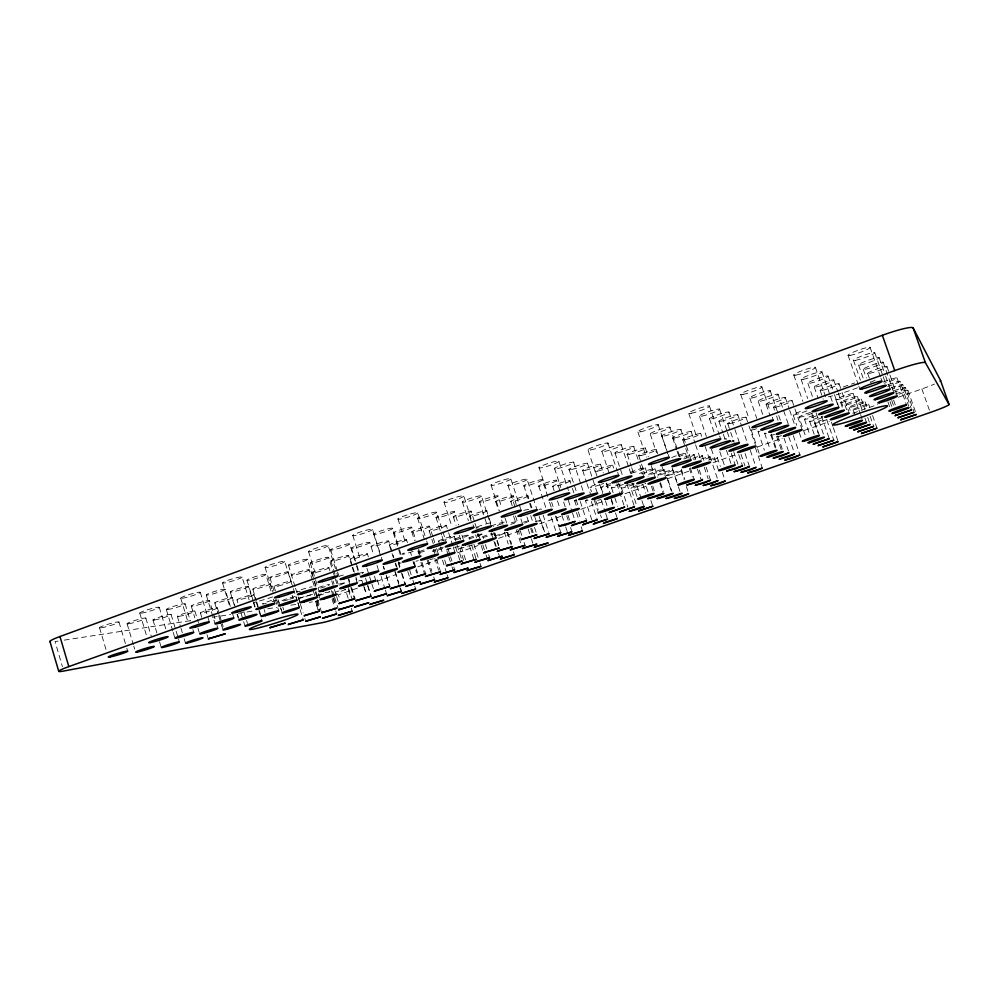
<?xml version="1.0" encoding="UTF-8"?>
<svg xmlns="http://www.w3.org/2000/svg" width="999" height="999" viewBox="0 0 999 999"><rect width="100%" height="100%" fill="white"/><g stroke="black" fill="none" stroke-linecap="round" stroke-linejoin="round"><path stroke-width="0.75" stroke-dasharray="5 3.75" d="M348.151 598.201L345.442 589.547L338.049 592.395M363.249 584.877L361.85 580.419L357.804 582.192M448.351 555.432L446.528 549.725L450.012 548.176M463.673 560.302L459.865 548.426L463.299 546.903M511.201 544.954L507.117 532.38L498.876 535.539M544.53 531.705L540.859 520.454L537.137 522.077M316.621 595.516L326.548 592.245M459.403 546.116L446.528 549.725M494.655 535.876L507.117 532.38M472.377 544.905L459.865 548.426M357.48 588.124L338.374 594.867L340.135 600.499M376.586 581.381L395.691 574.637M417.744 566.858L438.324 559.59M457.43 552.847L478.009 545.591M498.576 538.324L520.629 530.544M539.735 523.801L563.249 515.509M580.894 509.278L604.407 500.986M624.987 493.718L647.04 485.939M667.607 478.683L691.133 470.379M713.174 462.599L736.7 454.295M757.267 447.04L782.254 438.224M804.307 430.444L829.295 421.628M852.809 413.324L877.796 404.508M898.376 397.24L921.89 388.948A20.829 1.673 -19.3 0 0 934.49 384.066M339.523 585.139L346.091 582.504L339.223 583.965M335.377 592.132L338.936 590.958M318.768 595.691L329.77 591.783L329.021 591.708M429.832 559.715L433.191 558.766M415.921 561.263L418.219 560.614M535.277 521.503L540.859 520.454M358.766 580.831L361.85 580.419M58.104 641.083L55.032 641.558L62.4 666.608M64.273 640.134L192.17 620.416M212.213 617.332L230.694 614.472M238.399 613.286L255.357 610.676M267.682 608.778L276.923 607.355M290.796 605.207L298.501 604.02M309.29 602.36L312.375 601.885M344.742 589.472L345.442 589.547M921.89 388.948L930.194 412.487M907.916 390.334L915.896 413.037M893.968 390.809A8.604 0.724 -19.3 0 1 905.394 387.475L913.598 410.789M890.996 387.887A8.841 0.762 -19.4 0 1 902.746 384.465L911.2 408.504M887.849 384.79A9.091 0.812 -19.4 0 1 899.974 381.356L908.64 406.006M897.002 377.922L906.455 404.857M886.962 366.508L889.422 373.539M889.922 374.95L897.327 396.041M883.166 362.2L893.868 392.707M879.12 357.592L885.151 374.8M885.651 376.236L890.184 389.148M893.606 400.162L895.591 405.819M891.745 400.487L893.78 406.293M874.774 352.647L882.741 375.387M883.241 376.798L886.225 385.327M890.059 401.66L892.032 407.305M870.104 347.34L880.431 376.81M880.943 378.284L881.98 381.218M887.924 401.873L889.959 407.679M867.694 373.439L870.791 382.267M863.286 369.38L866.32 378.059M858.566 365.035L863.548 379.32M853.508 360.377L860.426 380.194M868.631 404.22L869.605 407.043M872.564 415.497L876.985 428.171M865.084 401.773L867.607 409.003M870.129 416.233L873.663 426.361M848.076 355.382L858.316 384.727M858.828 386.188L859.852 389.123M861.35 399.175L864.772 409.003M867.706 417.42L870.154 424.438M857.404 396.441L861.925 409.428M864.947 418.082L866.445 422.415M853.221 393.544L860.077 413.236M860.576 414.647L862.037 418.868M853.084 409.727L854.545 413.936M849.138 407.417L850.137 410.302M839.085 383.741L841.62 391.059M842.132 392.52L848.75 411.551M844.979 404.995L846.915 410.589M833.74 380.032L837.749 391.558M838.248 392.994L844.255 410.277M840.571 402.422L842.569 408.179M828.046 376.086L833.965 393.144M834.452 394.555L838.898 407.355M835.926 399.712L837.874 405.319M821.94 371.853L833.166 404.22M815.384 367.307L827.01 400.861M831.393 422.102L832.854 426.298M833.341 427.697L838.186 441.683M820.179 390.534L823.213 399.288M826.897 420.142L833.853 440.247M814.247 387.075L818.218 398.551M821.578 416.433L829.282 438.723M807.904 383.379L812.799 397.54M816.046 412.774L824.462 437.125M801.111 379.42L807.691 398.476M811.725 413.311L819.355 435.414M814.635 423.314L818.006 433.079M793.83 375.162L802.859 401.323M809.702 421.391L814.148 434.278M804.495 419.368L810.077 435.552M810.476 412.412A8.829 0.787 -19.1 0 0 799 417.22L805.893 437.225M792.095 400.636L802.097 429.67M793.194 414.96L796.727 425.249M799.262 432.592L801.785 439.935M785.276 397.527L789.21 408.953M789.697 410.377L795.591 427.51M793.281 435.539L799.974 454.995M777.996 394.205L788.648 425.199M788.785 436.8L794.667 453.921M770.204 390.646L780.706 421.266M773.551 407.305L774.55 410.202M776.535 415.996L778.021 420.329M784.04 438.136L789.073 452.784M761.85 386.838L770.266 411.401M772.252 417.182L773.238 420.067M777.796 435.939L783.166 451.573M766.158 404.433L770.054 415.809M776.785 436.7L781.318 449.95M771.403 434.215L776.41 448.851M770.891 435.152L775.261 447.952M758.253 401.348L763.286 416.059M764.672 433.504L770.167 449.575M749.812 398.064L756.755 418.394M758.116 431.78L764.41 450.212M740.746 394.53L749.1 419.006M751.186 429.945L757.155 447.44M757.654 448.901L759.14 453.284M745.991 417.22L748.451 424.425M748.938 425.861L755.331 444.58M755.344 447.564L762.337 468.094M750.299 450.374L756.093 467.37M737.749 414.685L741.595 426.011M742.082 427.422L747.876 444.405M745.042 453.521L749.5 466.608M728.945 411.963L734.415 428.059M734.914 429.52L739.397 442.682M740.983 454.27L744.967 465.971M738.711 454.508L742.544 465.796M727.784 423.776L730.232 430.956M730.719 432.38L734.128 442.432M719.53 409.066L726.885 430.731M727.384 432.18L730.319 440.846M733.628 451.511L737.949 464.223M731.243 453.334L735.189 464.947M718.98 421.453L722.814 432.742M723.288 434.153L725.212 439.785M726.46 450.324L730.893 463.374M709.44 405.956L719.143 434.577M719.63 436.001L720.604 438.873M709.59 418.968L714.535 433.554M719.804 451.723L724.575 465.796M708.591 460.114A7.867 0.649 -18.7 0 1 717.382 457.704L720.341 466.446M722.314 472.265L725.274 481.006M711.35 449.026L718.693 470.729M699.55 416.321L706.368 436.476M700.961 459.178A8.067 0.687 -18.7 0 1 710.014 456.718L712.399 463.748M712.874 465.147L718.106 480.619M700.736 433.504L701.698 436.363M705.082 446.366L709.902 460.639M688.786 413.486L696.977 437.724M702.26 455.669L704.22 461.451M706.168 467.22L710.551 480.219M704.233 467.232L708.154 478.858M691.108 431.506L695.092 443.306M695.591 444.78L701.061 460.989M694.08 454.57L695.966 460.177M699.275 469.98L702.11 478.396M697.402 469.031L700.711 478.858M680.843 429.383L691.108 459.827M682.866 439.935L685.264 447.053M685.739 448.476L689.098 458.441M685.439 453.409L686.887 457.729M690.284 467.819L694.168 479.345M689.335 468.319L692.245 476.96M669.879 427.11L677.584 450.012M678.071 451.436L680.469 458.591M672.702 438.149L676.66 449.9M677.147 451.373L679.12 457.242M681.318 469.055L684.79 479.408M680.981 470.579L683.903 479.258M686.338 486.488L688.761 493.718M658.141 424.662L667.657 453.022M668.131 454.433L669.08 457.267M661.875 436.251L667.694 453.583M672.165 467.794L677.946 485.027M672.739 469.93L677.896 485.289M678.358 486.688L680.706 493.668M668.031 479.995L671.89 491.545M664.048 469.243L672.215 493.618M656.306 449.488L657.729 453.746M662 466.483L665.796 477.822M650.312 434.215L656.518 452.759M660.464 482.554L663.436 491.433M654.894 468.519L657.854 477.36M659.827 483.241L663.274 493.556M645.354 448.027L648.289 456.793M651.223 465.559L655.132 477.247M637.924 432.043L646.303 457.142M652.759 486.051L654.67 491.77M645.229 467.757L648.089 476.336M651.435 486.351L653.821 493.494M638.761 455.806L644.879 474.163M633.691 446.453L638.011 459.39M639.922 465.134L643.768 476.635M648.001 491.883L645.117 483.254A7.717 0.637 -18.4 0 1 645.054 483.616M650.873 500.499L652.797 506.256M642.832 484.315L645.766 493.131M627.297 454.545L631.181 466.196M631.668 467.644L634.09 474.925M637 485.876L641.42 499.15M641.907 500.624L643.868 506.518M621.241 444.78L628.796 467.482M629.27 468.893L631.63 475.986M632.654 483.404L637.874 499.088M636.201 485.714A7.717 0.637 -18.4 0 0 630.918 488.274L636.176 504.045M626.91 484.016L634.49 506.805M615.084 453.196L622.702 476.111M607.904 442.994L617.17 470.891M617.657 472.352L618.631 475.287M621.49 488.086L627.834 507.192M612.674 465.184L613.661 468.144M618.568 482.929L622.002 493.281M616.82 483.703L624.587 507.105M602.047 451.748L609.902 475.449M611.55 487.887L614.373 496.403M614.847 497.827L617.669 506.343M600.461 464.223L603.334 472.927M606.693 483.066L610.052 493.206M606.143 483.291L608.503 490.384M611.313 498.901L614.135 507.417M611.201 500.037L613.099 505.744M615.459 512.887L617.357 518.593M601.086 487.674L603.021 493.506M605.431 500.799L607.355 506.63M595.441 471.391L596.903 475.811M599.837 484.652L602.759 493.494M588.099 450.212L596.328 475.087M601.311 500.137L605.182 511.85M605.656 513.324L607.592 519.18M587.449 463.199L597.34 493.119M595.791 500.699L598.613 509.24M600.499 514.935L601.435 517.782M595.604 484.602A8.566 0.787 -18.3 0 0 590.022 487.45L591.445 491.695M594.243 500.187L598.451 512.924M582.729 470.629L586.538 482.18M587.025 483.628L590.359 493.731M591.271 501.398L597.327 519.78M573.563 462.112L580.844 484.203M581.331 485.676L583.753 493.031M591.795 519.805L585.539 500.824A7.842 0.662 -18.3 0 0 589.697 499.9M580.307 501.56L586.613 520.716M569.018 469.28L577.147 493.956M569.992 481.056A9.328 0.937 -18.2 0 1 555.307 486.326A9.328 0.937 -18.2 0 1 558.753 483.553A9.328 0.937 -18.2 0 1 569.992 481.056L571.915 486.913M572.402 488.374L573.838 492.757M576.248 500.062L578.658 507.38M574.625 500.611L577.872 510.514M578.346 511.925L580.669 518.993M576.485 512.599L579.27 521.091M581.131 526.748L582.067 529.582M558.941 461.526A10.727 1.236 -18.2 0 1 542.107 467.657A10.727 1.236 -18.2 0 1 545.916 464.235A10.727 1.236 -18.2 0 1 558.941 461.526L568.468 490.521M568.319 500.324L572.015 511.563M572.477 512.974L575.237 521.403M554.52 468.394L560.801 487.537M556.605 480.606A9.615 0.987 -18.1 0 1 541.508 486.038A9.615 0.987 -18.1 0 1 544.905 483.179A9.615 0.987 -18.1 0 1 556.605 480.606L559.89 490.621M563.648 502.085L566.008 509.24M567.981 515.272L569.892 521.078M566.758 515.921L568.194 520.279M570.566 527.534L571.99 531.88M552.684 486.263L554.12 490.659M557.492 500.924L559.902 508.266M561.95 515.484L565.209 525.424M565.671 526.835L567.994 533.928M551.648 502.297L553.034 506.518M556.256 516.383L559.49 526.248M555.419 516.008L559.09 527.21M559.54 528.608L560.914 532.817M539.01 467.445L547.102 492.17M542.357 480.119A9.928 1.061 -18.1 0 1 526.81 485.726A9.928 1.061 -18.1 0 1 530.157 482.767A9.928 1.061 -18.1 0 1 542.357 480.119L549.125 500.811M549.612 502.285L552.035 509.677M551.361 517.445L555.644 530.531M538.711 485.964L546.228 508.953M543.144 515.109L548.788 532.355M527.16 479.595A10.265 1.124 -18 0 1 511.151 485.402A10.265 1.124 -18 0 1 514.435 482.33A10.265 1.124 -18 0 1 527.16 479.595L537.125 510.139M539.198 516.333L544.23 531.78M528.046 496.141A9.253 0.912 -18 0 1 513.611 501.323A9.253 0.912 -18 0 1 516.583 498.738A9.253 0.912 -18 0 1 528.046 496.141L529.932 501.948M530.407 503.396L531.83 507.754M534.665 516.458L537.037 523.701M523.838 485.651L529.158 501.96M529.645 503.446L531.093 507.892M530.694 515.634L532.617 521.54M534.54 527.447L536.95 534.827M531.73 528.284L533.129 532.604M526.935 516.883L528.808 522.652M530.694 528.409L532.105 532.742M528.184 528.983L530.944 537.437M531.406 538.848L532.779 543.069M510.914 479.045A10.614 1.211 -18 0 1 494.418 485.039A10.614 1.211 -18 0 1 497.614 481.868A10.614 1.211 -18 0 1 510.914 479.045L521.203 510.639M513.486 496.153A9.528 0.974 -18 0 1 498.651 501.498A9.528 0.974 -18 0 1 501.56 498.826A9.528 0.974 -18 0 1 513.486 496.153L516.258 504.682M520.879 518.881L522.727 524.562M507.979 485.314L515.097 507.205M510.764 501.348L512.187 505.706M515.496 515.896L517.857 523.176M520.192 530.594L522.115 536.5M524.038 542.407L524.999 545.367M513.523 515.971L515.934 523.376M517.857 529.308L521.228 539.672M516.358 529.807L520.579 542.807M497.989 496.166A9.84 1.036 -17.9 0 1 482.742 501.685A9.84 1.036 -17.9 0 1 485.564 498.926A9.84 1.036 -17.9 0 1 497.989 496.166L501.798 507.892M505.119 518.156L507.504 525.486M507.842 532.392L511.55 543.818M513.461 551.935L514.36 554.732M491.033 484.952L499.438 510.901M495.629 501.51L498.401 510.064M501.635 520.042L503.009 524.325M504.408 532.167L508.241 544.018M494.892 533.291L496.74 539.023M497.202 540.447L499.05 546.178M494.53 533.391L496.428 539.248M496.903 540.721L499.275 548.051M486.825 510.964A9.178 0.899 -17.9 0 1 472.652 516.058A9.178 0.899 -17.9 0 1 475.162 513.648A9.178 0.899 -17.9 0 1 486.825 510.964L488.686 516.72M489.16 518.169L491.021 523.926M493.806 532.554L494.742 535.439M481.493 496.178A10.165 1.099 -17.8 0 1 465.796 501.873A10.165 1.099 -17.8 0 1 468.519 499.025A10.165 1.099 -17.8 0 1 481.493 496.178L491.283 526.461M494.905 542.27L496.266 546.478M498.526 553.471L499.887 557.679M491.208 532.767L493.518 539.922M493.981 541.358L495.841 547.077M479.52 501.698L486.65 523.763M482.03 534.24A7.867 0.662 -17.9 0 1 469.892 538.548A7.867 0.662 -17.9 0 1 472.003 536.688A7.867 0.662 -17.9 0 1 482.03 534.24L483.454 538.648M485.352 544.517L486.763 548.926M488.661 554.795L489.61 557.729M482.804 544.867L485.576 553.471M486.038 554.907L487.425 559.215M471.141 511.438A9.453 0.949 -17.8 0 1 456.58 516.683A9.453 0.949 -17.8 0 1 459.003 514.198A9.453 0.949 -17.8 0 1 471.141 511.438L474.488 521.815M474.962 523.301L476.398 527.747M478.309 533.678L480.219 539.61M477.422 533.766L478.359 536.713M481.206 545.529L483.104 551.411M463.861 496.203A10.514 1.186 -17.7 0 1 447.689 502.085A10.514 1.186 -17.7 0 1 450.299 499.138A10.514 1.186 -17.7 0 1 463.861 496.203L471.203 518.968M473.039 524.662L473.951 527.509M469.58 516.171L471.903 523.389M475.624 534.927L476.56 537.824M462.35 501.898L468.406 520.704M473.863 544.143L478.146 557.467M480.057 563.386L481.006 566.346M468.506 535.252A8.079 0.699 -17.8 0 1 456.081 539.672A8.079 0.699 -17.8 0 1 458.129 537.762A8.079 0.699 -17.8 0 1 468.506 535.252L469.88 539.497M471.703 545.167L476.261 559.353M469.605 546.116L474.338 560.839M454.47 511.925A9.765 1.011 -17.7 0 1 439.498 517.332A9.765 1.011 -17.7 0 1 441.808 514.785A9.765 1.011 -17.7 0 1 454.47 511.925L458.666 525.012M461.938 535.177L463.336 539.547M453.321 516.795L456.043 525.274M459.228 535.164L460.589 539.41M461.363 546.753L466.383 562.4M444.018 502.11L451.81 526.386M454.258 536.313L456.593 543.581M457.067 545.042L462.2 561.051M455.569 546.99L460.576 562.624M446.328 525.536A9.103 0.887 -17.7 0 1 432.392 530.544A9.103 0.887 -17.7 0 1 434.465 528.296A9.103 0.887 -17.7 0 1 446.328 525.536L448.164 531.243M448.626 532.679L452.734 545.529M453.196 546.952L455.032 552.659M436.7 512.45A10.09 1.086 -17.6 0 1 421.303 518.031A10.09 1.086 -17.6 0 1 423.489 515.409A10.09 1.086 -17.6 0 1 436.7 512.45L446.316 542.469M447.752 548.039L450.087 555.332M450.549 556.793L451.96 561.163M453.821 566.995L454.757 569.905M448.801 556.855L451.548 565.409M451.998 566.833L453.371 571.116M436.026 517.457L441.633 534.952M442.095 536.413L443.494 540.784M438.586 541.071L439.997 545.442M440.459 546.903L442.332 552.747M444.667 560.052L446.528 565.884M442.482 560.139L446.715 573.376M447.19 574.85L448.126 577.797M429.558 526.436A9.391 0.937 -17.6 0 1 415.247 531.593A9.391 0.937 -17.6 0 1 417.207 529.283A9.391 0.937 -17.6 0 1 429.558 526.436L432.854 536.738M433.316 538.199L434.727 542.619M436.613 548.501L438.486 554.383M429.12 530.731L431.406 537.887M431.868 539.323L433.241 543.618M435.064 549.35L435.989 552.21M433.416 549.3L434.765 553.533M436.563 559.165L440.609 571.828M434.84 558.404L438.573 570.092M417.744 513.011A10.44 1.149 -17.5 0 1 401.898 518.781A10.44 1.149 -17.5 0 1 403.921 516.071A10.44 1.149 -17.5 0 1 417.744 513.011L426.236 539.61M426.71 541.083L427.647 544.043M417.607 518.156L424.475 539.672M428.309 560.027L431.905 571.328M433.716 576.972L434.615 579.795M427.097 560.014L431.793 574.762M411.738 527.397A9.703 0.999 -17.5 0 1 397.04 532.704A9.703 0.999 -17.5 0 1 398.863 530.344A9.703 0.999 -17.5 0 1 411.738 527.397L415.871 540.359M418.618 549.013L420.916 556.218M418.344 550.724L419.73 555.069M422.028 562.287L425.711 573.851M411.775 531.793L414.597 540.646M417.882 550.973L418.818 553.933M420.916 562.412L424.962 575.112M413.973 561.638L415.821 567.42M416.271 568.868L417.657 573.214M406.531 539.847A9.053 0.862 -17.5 0 1 392.832 544.767A9.053 0.862 -17.5 0 1 394.48 542.694A9.053 0.862 -17.5 0 1 406.531 539.847L407.43 542.682M410.589 552.597L411.488 555.432M413.736 562.512L415.084 566.77M413.049 561.588L413.948 564.423M415.759 570.092L416.658 572.914M397.952 518.918L405.494 542.644M409.677 570.079L412.462 578.846M412.924 580.307L414.31 584.702M414.785 586.163L415.709 589.085M407.767 571.428L410.065 578.683M392.769 528.409A10.027 1.061 -17.4 0 1 377.659 533.891A10.027 1.061 -17.4 0 1 379.32 531.468A10.027 1.061 -17.4 0 1 392.769 528.409L399.063 548.251M399.513 549.662L402.21 558.166M393.344 532.917L400.686 556.056M398.439 561.838L400.312 567.782M402.197 573.726L405.494 584.115M398.301 563.236L399.687 567.594M401.523 573.401L405.207 585.027M388.711 541.171A9.341 0.912 -17.5 0 1 374.662 546.228A9.341 0.912 -17.5 0 1 376.173 544.105A9.341 0.912 -17.5 0 1 388.711 541.171L393.806 557.23M395.654 563.061L397.502 568.893M389.36 545.042L391.608 552.147M392.058 553.558L393.406 557.829M395.204 563.511L396.103 566.358M395.279 571.703L398.838 582.929M400.611 588.536L401.498 591.346M394.792 571.44L399.425 586.088M399.9 587.562L401.286 591.945M372.54 529.495A10.377 1.124 -17.3 0 1 356.993 535.152A10.377 1.124 -17.3 0 1 358.479 532.654A10.377 1.124 -17.3 0 1 372.54 529.495L379.483 551.46M381.331 557.317L382.255 560.252M373.726 534.115L380.457 555.444M383.441 566.358L384.34 569.23M386.163 574.974L389.785 586.45M383.241 566.383L384.128 569.18M386.338 576.198L389.885 587.412M381.143 576.46L384.952 588.761M385.389 590.159L386.725 594.38M369.792 542.569A9.64 0.974 -17.4 0 1 355.369 547.789A9.64 0.974 -17.4 0 1 356.718 545.616A9.64 0.974 -17.4 0 1 369.792 542.569L373.851 555.444M377.01 565.446L379.283 572.877M377.335 579.882L379.62 587.137M367.42 553.921A9.003 0.849 -17.4 0 1 353.946 558.753A9.003 0.849 -17.4 0 1 355.182 556.843A9.003 0.849 -17.4 0 1 367.42 553.921L368.356 556.88M374.425 576.173L375.836 580.631M366.92 568.244L369.193 575.449M369.642 576.885L371.453 582.642M371.903 584.078L374.175 591.271M352.784 535.402L360.189 558.916M365.509 578.096L367.332 583.866M367.782 585.314L371.416 596.853M367.669 585.901L370.916 596.228M364.31 587.075L366.608 594.355M363.723 586.376L366.059 593.806M351.448 548.089L360.015 575.349M349.675 544.068A9.965 1.036 -17.3 0 1 334.84 549.45A9.965 1.036 -17.3 0 1 336.001 547.215A9.965 1.036 -17.3 0 1 349.675 544.068L356.156 564.722M356.631 566.196L358.941 573.576M350.274 559.103L355.419 575.474M355.881 576.96L356.818 579.944M348.589 555.644A9.291 0.899 -17.3 0 1 334.777 560.626A9.291 0.899 -17.3 0 1 335.851 558.666A9.291 0.899 -17.3 0 1 348.589 555.644L351.773 565.784M352.222 567.232L353.596 571.578M355.869 578.808L357.23 583.154M348.813 578.721L349.737 581.68M351.598 587.599L355.307 599.437M348.164 578.908L350.399 586.026M350.849 587.462L354.42 598.863M348.426 587.599L352.372 600.187M348.326 589.66L350.574 596.803M351.311 608.304L352.21 611.188M330.669 549.762L337.15 570.491M337.625 571.977L339.473 577.897M328.221 545.666A10.315 1.099 -17.2 0 1 312.974 551.211A10.315 1.099 -17.2 0 1 313.923 548.926A10.315 1.099 -17.2 0 1 328.221 545.666L336.388 571.79M336.85 573.239L337.762 576.148M330.881 560.988L334.977 574.063M336.788 579.87L338.162 584.228M328.609 557.479A9.59 0.949 -17.2 0 1 314.435 562.599A9.59 0.949 -17.2 0 1 315.334 560.614A9.59 0.949 -17.2 0 1 328.609 557.479L333.054 571.665M333.491 573.076L334.827 577.335M335.264 578.746L337.487 585.839M328.958 567.744A8.966 0.824 -17.3 0 1 315.721 572.502A8.966 0.824 -17.3 0 1 316.558 570.741A8.966 0.824 -17.3 0 1 328.958 567.744L329.882 570.691M333.104 581.006L334.028 583.94M331.693 580.806L333.928 587.949M334.378 589.385L336.163 595.104M336.601 596.528L338.399 602.247M332.742 591.308L334.078 595.604M334.528 597.04L338.112 608.503M331.368 590.571L333.191 596.428M333.654 597.889L335.939 605.219M332.879 598.151L335.14 605.394M332.08 599.175L335.302 609.515M335.764 611.001L336.688 613.948M308.516 551.548L316.233 576.323M310.302 562.999L319.168 591.445M311.863 572.927L315.996 586.226M318.306 593.606L319.68 598.039M307.38 559.428A9.915 1.011 -17.1 0 1 292.819 564.71A9.915 1.011 -17.1 0 1 293.506 562.674A9.915 1.011 -17.1 0 1 307.38 559.428L313.748 579.907M314.21 581.381L316.483 588.686M309.166 569.867A9.241 0.874 -17.2 0 1 295.592 574.762A9.241 0.874 -17.2 0 1 296.253 572.964A9.241 0.874 -17.2 0 1 309.166 569.867L312.3 579.919M312.749 581.356L315.434 589.984M315.871 591.42L317.67 597.165M315.334 592.257L317.17 598.139M317.62 599.612L321.74 612.824M316.883 600.611L319.643 609.502M313.436 591.258L314.76 595.504M316.521 601.161L319.605 611.076M315.547 601.236L318.194 609.752M318.107 609.927L315.447 601.41A17.994 1.336 -17.4 0 0 318.781 600.736M288.424 565.122L295.08 586.738M295.529 588.174L297.764 595.379M298.214 596.815L300 602.584M298.326 597.427L300.087 603.109M300.437 604.32L303.172 613.049M304.857 618.556L305.731 621.403M296.079 596.603L297.427 600.973M297.889 602.434L299.688 608.254M300.137 609.702L303.296 619.892M288.174 572.115A9.553 0.924 -17.1 0 1 274.25 577.147A9.553 0.924 -17.1 0 1 274.7 575.324A9.553 0.924 -17.1 0 1 288.174 572.115L292.969 587.187M293.419 588.648L296.89 600.249M297.952 603.271L299.313 607.654M284.752 561.513A10.265 1.074 -17 0 1 269.792 566.957A10.265 1.074 -17 0 1 270.242 564.872A10.265 1.074 -17 0 1 284.752 561.513L291.883 584.527M292.12 595.267L293.032 598.189M282.804 607.055L283.704 609.977M274.088 586.513L275.449 590.921M278.172 599.712L279.071 602.647M280.881 608.503L282.242 612.899M280.107 606.231L277.934 599.2A8.117 0.662 -17.2 0 1 271.391 601.885M280.532 607.642L281.406 610.451M269.905 577.622L274.038 590.996M276.785 599.899L278.621 605.844M270.429 583.853A9.216 0.862 -17 0 1 257.08 588.648A9.216 0.862 -17 0 1 257.342 587.025A9.216 0.862 -17 0 1 270.429 583.853L273.064 592.395M275.262 599.525L278.783 610.926M265.097 567.395L272.677 591.945M265.859 574.512A9.878 0.987 -17 0 1 251.573 579.695A9.878 0.987 -17 0 1 251.798 577.834A9.878 0.987 -17 0 1 265.859 574.512L271.241 591.92M273.476 599.175L274.812 603.521M264.161 609.577L265.022 612.399M252.809 589.173L256.318 600.611M256.768 602.047L258.966 609.19M259.403 610.626L261.164 616.346M253.971 594.717A8.891 0.799 -17 0 1 241.171 599.313A8.891 0.799 -17 0 1 241.246 597.852A8.891 0.799 -17 0 1 253.971 594.717L255.756 600.524M256.206 601.972L258.429 609.215M258.878 610.676L262 620.829M246.965 580.194L253.222 600.574M253.671 602.035L255.906 609.303M248.451 586.5A9.515 0.912 -16.9 0 1 234.777 591.433A9.515 0.912 -16.9 0 1 234.802 589.785A9.515 0.912 -16.9 0 1 248.451 586.5L252.972 601.186M253.421 602.647L254.77 607.055M242.108 577.06A10.227 1.049 -16.8 0 1 227.435 582.392A10.227 1.049 -16.8 0 1 227.397 580.519A10.227 1.049 -16.8 0 1 242.108 577.06L249.126 599.875M243.856 611.625L246.116 619.018M246.566 620.491L247.477 623.451M236.95 599.887L237.849 602.797M240.971 612.974L243.194 620.254M243.644 621.703L244.98 626.073M232.355 597.589A9.178 0.837 -16.9 0 1 219.231 602.31A9.178 0.837 -16.9 0 1 219.093 600.836A9.178 0.837 -16.9 0 1 232.355 597.589L234.952 606.068M237.55 614.547L238.411 617.382M230.232 591.995L234.29 605.257M237 614.098L238.349 618.506M225.112 589.31A9.84 0.962 -16.8 0 1 211.089 594.393A9.84 0.962 -16.8 0 1 210.864 592.732A9.84 0.962 -16.8 0 1 225.112 589.31L230.394 606.58M232.592 613.773L233.916 618.081M222.515 582.929L229.957 607.267M217.407 607.867A8.879 0.774 -16.9 0 1 204.82 612.387A8.879 0.774 -16.9 0 1 204.533 611.063A8.879 0.774 -16.9 0 1 217.407 607.867L219.168 613.623M219.605 615.059L221.803 622.265M222.24 623.701L223.127 626.585M214.773 602.909L218.232 614.26M218.669 615.671L220.829 622.764M221.266 624.188L222.989 629.857M209.44 600.624A9.49 0.887 -16.8 0 1 195.991 605.481A9.49 0.887 -16.8 0 1 195.617 603.983A9.49 0.887 -16.8 0 1 209.44 600.624L216.533 623.925M216.983 625.386L217.869 628.296M206.269 594.992L215.06 623.863M200.287 592.307L209.328 622.002M200.437 613.024L201.748 617.357M207.018 634.677L208.329 639.01M194.917 611.088L198.514 622.939M191.271 606.106L194.817 617.807M197.914 628.034L199.251 632.417M185.115 603.846L190.297 620.966M192.894 629.52L193.769 632.379M180.744 598.176L187.974 622.015M177.385 616.408L180.532 626.798M180.981 628.284L182.33 632.742M184.128 638.686L185.477 643.144M171.104 614.497L178.084 637.612M178.521 639.06L179.395 641.957M166.309 609.515L172.79 630.981M173.227 632.417L174.95 638.149M159.241 607.267L165.909 629.358M152.984 619.979L156.905 633.029M159.528 641.72L161.264 647.527M145.829 618.119L151.199 635.988M139.76 613.136L146.865 636.775M127.085 623.776L133.342 644.692M133.791 646.191L134.678 649.175M118.968 621.965L126.386 646.778M126.823 648.239L127.697 651.161M99.55 627.809L106.518 651.248M875.112 380.082A28.996 2.797 -19.3 0 1 870.591 382.38M857.529 387.774A28.996 2.797 -19.3 0 1 828.358 396.815M843.206 387.05A28.996 2.797 -19.3 0 1 854.732 382.979M272.615 596.94A25.487 2.185 -17.1 0 1 253.721 602.497M895.579 394.068A8.379 0.687 -19.3 0 1 907.829 390.297A8.379 0.687 -19.3 0 1 897.801 394.593M905.394 387.475A8.604 0.724 -19.3 0 1 895.042 391.87M902.746 384.465A8.841 0.762 -19.4 0 1 892.132 389.011M899.974 381.356A9.091 0.812 -19.4 0 1 887.674 386.401M883.191 382.055A9.353 0.862 -19.4 0 1 894.492 378.221A9.353 0.862 -19.4 0 1 895.366 379.083A9.353 0.862 -19.4 0 1 884.377 383.204M826.885 419.605A8.154 0.674 -19 0 1 815.134 423.326A8.154 0.674 -19 0 1 821.353 420.217M822.289 417.582A8.367 0.712 -19.1 0 1 811.5 421.166A8.367 0.712 -19.1 0 1 812.112 419.93A8.367 0.712 -19.1 0 1 822.964 416.208M816.258 415.934A8.591 0.749 -19.1 0 1 804.432 419.318A8.591 0.749 -19.1 0 1 815.696 414.697M812.324 413.211A8.829 0.787 -19.1 0 1 799 417.22M806.905 410.839A9.078 0.837 -19.1 0 1 793.306 414.985A9.078 0.837 -19.1 0 1 803.533 410.427M781.518 435.639A8.054 0.662 -18.9 0 1 779.557 435.102M774.562 434.415A8.254 0.699 -18.9 0 1 773.701 433.491M766.37 433.304A8.479 0.737 -18.9 0 1 765.097 432.967M759.877 431.568A8.704 0.787 -18.9 0 1 758.528 431.206M756.568 428.796A8.954 0.824 -18.9 0 1 751.585 429.358M732.092 440.621A8.604 0.774 -18.8 0 1 731.181 442.082M724.437 439.048A8.841 0.812 -18.8 0 1 725.998 439.373M717.382 457.704A7.867 0.649 -18.7 0 1 711.525 460.477M710.014 456.718A8.067 0.687 -18.7 0 1 704.058 459.565M692.931 458.204A8.279 0.724 -18.6 0 1 702.422 455.744A8.279 0.724 -18.6 0 1 693.468 459.515M684.465 457.167A8.504 0.762 -18.6 0 1 694.255 454.72A8.504 0.762 -18.6 0 1 683.766 458.953M671.703 457.554A8.741 0.812 -18.6 0 1 684.677 453.446A8.741 0.812 -18.6 0 1 679.145 456.518M643.106 484.565A7.717 0.637 -18.4 0 1 640.996 485.389M639.81 485.814A7.717 0.637 -18.4 0 1 630.918 488.274M634.003 484.278A7.917 0.662 -18.4 0 1 621.665 488.074A7.917 0.662 -18.4 0 1 629.457 484.577M630.744 484.178A7.917 0.662 -18.4 0 1 634.103 483.254M623.401 484.39A8.117 0.699 -18.4 0 1 613.224 487.624A8.117 0.699 -18.4 0 1 613.236 486.638A8.117 0.699 -18.4 0 1 623.426 483.166M610.801 485.014A8.329 0.737 -18.3 0 1 600.786 487.562A8.329 0.737 -18.3 0 1 610.689 483.541M603.671 483.329A8.566 0.787 -18.3 0 1 601.373 484.24M600.062 484.727A8.566 0.787 -18.3 0 1 590.022 487.45M600.998 499.45A7.655 0.624 -18.3 0 1 597.727 500.349M585.439 500.499A7.842 0.662 -18.3 0 1 587.3 499.575M576.823 500.586A8.042 0.687 -18.2 0 1 576.498 499.675M538.823 509.428A8.192 0.724 -18.1 0 1 541.271 509.353M523.788 510.439A8.417 0.762 -18 0 1 528.771 509.727M523.588 522.152A7.717 0.637 -18 0 1 529.507 520.854A7.717 0.637 -18 0 1 524.55 523.139M511.288 522.839A7.917 0.674 -18 0 1 517.407 521.628A7.917 0.674 -18 0 1 509.827 524.7M491.033 526.148A8.129 0.712 -17.9 0 1 501.585 522.639A8.129 0.712 -17.9 0 1 503.471 523.039A8.129 0.712 -17.9 0 1 493.131 526.598M477.21 526.972A8.354 0.749 -17.9 0 1 488.424 523.276A8.354 0.749 -17.9 0 1 489.498 524.038M478.346 527.709A8.354 0.749 -17.9 0 1 475.949 528.159M494.555 533.054A7.667 0.624 -17.9 0 1 491.92 534.665A7.667 0.624 -17.9 0 1 483.054 537.487M482.055 536.875A7.667 0.624 -17.9 0 1 492.37 533.478M439.123 541.296A8.304 0.737 -17.8 0 1 446.103 538.011A8.304 0.737 -17.8 0 1 453.971 536.525A8.304 0.737 -17.8 0 1 441.595 540.821M442.732 548.563A7.83 0.649 -17.7 0 1 432.455 551.161A7.83 0.649 -17.7 0 1 443.394 547.115M424.438 551.211A8.029 0.687 -17.7 0 1 417.782 552.522A8.029 0.687 -17.7 0 1 426.323 549.188M413.199 551.361A8.254 0.724 -17.6 0 1 402.859 554.233A8.254 0.724 -17.6 0 1 406.918 551.96M401.311 562.899A7.78 0.637 -17.6 0 1 399.687 562.487M360.227 573.014A7.955 0.662 -17.5 0 1 362.175 573.364M339.548 576.123A8.179 0.699 -17.4 0 1 343.381 575.049M318.531 587.474A7.917 0.649 -17.4 0 1 327.61 584.815A7.917 0.649 -17.4 0 1 328.309 585.414M325.412 586.55A7.917 0.649 -17.4 0 1 317.882 588.848M300.212 591.258A8.142 0.674 -17.3 0 1 297.14 591.333A8.142 0.674 -17.3 0 1 306.019 588.174A8.142 0.674 -17.3 0 1 312.113 587.012M288.336 599.637A7.892 0.637 -17.3 0 1 281.905 600.636A7.892 0.637 -17.3 0 1 294.717 596.628A7.892 0.637 -17.3 0 1 289.623 599.238M266.209 603.384A8.117 0.662 -17.2 0 1 263.524 603.259A8.117 0.662 -17.2 0 1 274.188 599.737M299.787 597.964L298.676 598.626L313.336 594.143L299.787 597.964M854.457 409.59A8.267 0.674 -19.2 0 0 867.931 404.832A8.267 0.674 -19.2 0 0 860.164 406.493A8.267 0.674 -19.2 0 0 854.457 409.59M850.561 407.292A8.479 0.712 -19.2 0 0 864.385 402.397A8.479 0.712 -19.2 0 0 856.38 404.083A8.479 0.712 -19.2 0 0 850.561 407.292M846.44 404.87A8.704 0.762 -19.2 0 0 860.639 399.837A8.704 0.762 -19.2 0 0 852.384 401.548A8.704 0.762 -19.2 0 0 846.44 404.87M842.095 402.297A8.954 0.799 -19.2 0 0 856.68 397.127A8.954 0.799 -19.2 0 0 848.176 398.863A8.954 0.799 -19.2 0 0 842.095 402.297M837.499 399.588A9.203 0.849 -19.3 0 0 852.497 394.255A9.203 0.849 -19.3 0 0 843.705 396.029A9.203 0.849 -19.3 0 0 837.499 399.588M668.331 475.387A7.792 0.637 -18.5 0 0 680.819 470.979A7.792 0.637 -18.5 0 0 672.165 472.989A7.792 0.637 -18.5 0 0 668.331 475.387M659.802 474.862A7.992 0.674 -18.5 0 0 672.589 470.342A7.992 0.674 -18.5 0 0 663.661 472.402A7.992 0.674 -18.5 0 0 659.802 474.862M650.824 474.313A8.192 0.712 -18.5 0 0 663.923 469.667A8.192 0.712 -18.5 0 0 654.707 471.778A8.192 0.712 -18.5 0 0 650.824 474.313M641.358 473.738A8.417 0.749 -18.5 0 0 654.795 468.956A8.417 0.749 -18.5 0 0 645.254 471.128A8.417 0.749 -18.5 0 0 641.358 473.738M631.368 473.126A8.641 0.799 -18.5 0 0 645.154 468.219A8.641 0.799 -18.5 0 0 635.277 470.429A8.641 0.799 -18.5 0 0 631.368 473.126M869.342 373.376A10.252 1.036 -19.5 0 0 886.038 367.395A10.252 1.036 -19.5 0 0 876.598 369.131A10.252 1.036 -19.5 0 0 869.342 373.376M864.997 369.33A10.589 1.099 -19.6 0 0 882.229 363.124A10.589 1.099 -19.6 0 0 872.439 364.897A10.589 1.099 -19.6 0 0 864.997 369.33M860.351 364.997A10.939 1.174 -19.6 0 0 878.158 358.566A10.939 1.174 -19.6 0 0 867.994 360.352A10.939 1.174 -19.6 0 0 860.351 364.997M855.369 360.352A11.326 1.261 -19.6 0 0 873.8 353.683A11.326 1.261 -19.6 0 0 863.236 355.482A11.326 1.261 -19.6 0 0 855.369 360.352M850.024 355.382A11.738 1.361 -19.7 0 0 869.118 348.426A11.738 1.361 -19.7 0 0 858.116 350.262A11.738 1.361 -19.7 0 0 850.024 355.382M821.952 390.434A10.077 1.024 -19.3 0 0 838.323 384.553A10.077 1.024 -19.3 0 0 828.596 386.413A10.077 1.024 -19.3 0 0 821.952 390.434M816.083 386.975A10.402 1.086 -19.4 0 0 832.991 380.894A10.402 1.086 -19.4 0 0 822.889 382.779A10.402 1.086 -19.4 0 0 816.083 386.975M809.827 383.279A10.752 1.161 -19.4 0 0 827.284 376.973A10.752 1.161 -19.4 0 0 816.795 378.908A10.752 1.161 -19.4 0 0 809.827 383.279M803.121 379.333A11.126 1.249 -19.4 0 0 821.178 372.789A11.126 1.249 -19.4 0 0 810.264 374.75A11.126 1.249 -19.4 0 0 803.121 379.333M795.928 375.1A11.526 1.336 -19.4 0 0 814.622 368.306A11.526 1.336 -19.4 0 0 803.246 370.292A11.526 1.336 -19.4 0 0 795.928 375.1M775.436 407.155A9.915 1.011 -19.1 0 0 791.52 401.386A9.915 1.011 -19.1 0 0 781.505 403.371A9.915 1.011 -19.1 0 0 775.436 407.155M768.119 404.283A10.24 1.074 -19.1 0 0 784.702 398.314A10.24 1.074 -19.1 0 0 774.3 400.337A10.24 1.074 -19.1 0 0 768.119 404.283M760.314 401.211A10.577 1.149 -19.2 0 0 777.422 395.03A10.577 1.149 -19.2 0 0 766.62 397.09A10.577 1.149 -19.2 0 0 760.314 401.211M751.96 397.927A10.939 1.236 -19.2 0 0 769.642 391.508A10.939 1.236 -19.2 0 0 758.391 393.618A10.939 1.236 -19.2 0 0 751.96 397.927M743.006 394.405A11.326 1.324 -19.2 0 0 761.3 387.749A11.326 1.324 -19.2 0 0 749.562 389.885A11.326 1.324 -19.2 0 0 743.006 394.405M729.782 423.576A9.778 0.987 -18.9 0 0 745.566 417.907A9.778 0.987 -18.9 0 0 735.289 420.005A9.778 0.987 -18.9 0 0 729.782 423.576M721.066 421.253A10.077 1.061 -18.9 0 0 737.337 415.397A10.077 1.061 -18.9 0 0 726.648 417.545A10.077 1.061 -18.9 0 0 721.066 421.253M711.775 418.781A10.415 1.136 -18.9 0 0 728.546 412.712A10.415 1.136 -18.9 0 0 717.444 414.91A10.415 1.136 -18.9 0 0 711.775 418.781M701.835 416.133A10.764 1.211 -18.9 0 0 719.155 409.852A10.764 1.211 -18.9 0 0 707.579 412.088A10.764 1.211 -18.9 0 0 701.835 416.133M691.183 413.299A11.139 1.299 -18.9 0 0 709.103 406.78A11.139 1.299 -18.9 0 0 697.015 409.066A11.139 1.299 -18.9 0 0 691.183 413.299M684.964 439.697A9.64 0.974 -18.7 0 0 700.461 434.128A9.64 0.974 -18.7 0 0 689.922 436.338A9.64 0.974 -18.7 0 0 684.964 439.697M674.899 437.912A9.953 1.049 -18.7 0 0 690.871 432.167A9.953 1.049 -18.7 0 0 679.919 434.415A9.953 1.049 -18.7 0 0 674.899 437.912M664.173 436.001A10.265 1.111 -18.7 0 0 680.631 430.057A10.265 1.111 -18.7 0 0 669.23 432.367A10.265 1.111 -18.7 0 0 664.173 436.001M652.722 433.966A10.614 1.186 -18.7 0 0 669.705 427.809A10.614 1.186 -18.7 0 0 657.817 430.182A10.614 1.186 -18.7 0 0 652.722 433.966M640.459 431.793A10.989 1.274 -18.7 0 0 657.991 425.412A10.989 1.274 -18.7 0 0 645.591 427.847A10.989 1.274 -18.7 0 0 640.459 431.793M640.971 455.519A9.528 0.962 -18.6 0 0 656.181 450.062A9.528 0.962 -18.6 0 0 645.404 452.36A9.528 0.962 -18.6 0 0 640.971 455.519M629.607 454.258A9.828 1.024 -18.5 0 0 645.267 448.613A9.828 1.024 -18.5 0 0 634.053 450.974A9.828 1.024 -18.5 0 0 629.607 454.258M617.507 452.897A10.14 1.099 -18.5 0 0 633.653 447.065A10.14 1.099 -18.5 0 0 621.965 449.5A10.14 1.099 -18.5 0 0 617.507 452.897M604.582 451.461A10.477 1.174 -18.5 0 0 621.241 445.417A10.477 1.174 -18.5 0 0 609.053 447.914A10.477 1.174 -18.5 0 0 604.582 451.461M590.771 449.912A10.839 1.261 -18.4 0 0 607.954 443.656A10.839 1.261 -18.4 0 0 595.229 446.228A10.839 1.261 -18.4 0 0 590.771 449.912M597.752 471.066A9.428 0.949 -18.4 0 0 612.699 465.696A9.428 0.949 -18.4 0 0 601.685 468.106A9.428 0.949 -18.4 0 0 597.752 471.066M585.152 470.292A9.715 1.011 -18.3 0 0 600.524 464.76A9.715 1.011 -18.3 0 0 589.06 467.22A9.715 1.011 -18.3 0 0 585.152 470.292M571.728 469.468A10.027 1.074 -18.3 0 0 587.562 463.748A10.027 1.074 -18.3 0 0 575.624 466.296A10.027 1.074 -18.3 0 0 571.728 469.468M557.405 468.593A10.365 1.149 -18.2 0 0 573.726 462.674A10.365 1.149 -18.2 0 0 561.276 465.297A10.365 1.149 -18.2 0 0 557.405 468.593M278.134 586.026A8.929 0.812 -17.1 0 0 291.146 581.343A8.929 0.812 -17.1 0 0 278.584 584.415A8.929 0.812 -17.1 0 0 278.134 586.026M182.205 598.264A10.202 1.024 -16.7 0 0 199.138 593.181A10.202 1.024 -16.7 0 0 190.197 594.268A10.202 1.024 -16.7 0 0 182.205 598.264M167.757 609.552A9.815 0.937 -16.7 0 0 184.053 604.657A9.815 0.937 -16.7 0 0 175.312 605.819A9.815 0.937 -16.7 0 0 167.757 609.552M141.346 613.161A10.177 0.999 -16.5 0 0 158.229 608.091A10.177 0.999 -16.5 0 0 148.926 609.328A10.177 0.999 -16.5 0 0 141.346 613.161M178.721 616.42A9.166 0.824 -16.8 0 0 193.906 611.825A9.166 0.824 -16.8 0 0 185.839 612.974A9.166 0.824 -16.8 0 0 178.721 616.42M154.42 619.992A9.466 0.862 -16.7 0 0 170.117 615.247A9.466 0.862 -16.7 0 0 161.576 616.47A9.466 0.862 -16.7 0 0 154.42 619.992M128.646 623.776A9.803 0.912 -16.6 0 0 144.892 618.881A9.803 0.912 -16.6 0 0 135.814 620.179A9.803 0.912 -16.6 0 0 128.646 623.776M101.249 627.797A10.165 0.974 -16.4 0 0 118.082 622.727A10.165 0.974 -16.4 0 0 108.429 624.113A10.165 0.974 -16.4 0 0 101.249 627.797"/><path stroke-width="1.5" d="M50.412 641.845A25.874 2.46 -16.3 0 1 59.965 636.525L882.354 335.302A30.22 3.559 -19.8 0 1 913.123 327.922L940.583 380.594L949.05 404.52A20.867 1.349 -19.1 0 1 930.194 412.487L344.967 615.971A18.019 1.074 -17.6 0 1 322.078 622.702L63.711 671.028A25.912 1.973 -16.7 0 1 68.831 666.608L894.754 370.579A30.282 2.86 -19.5 0 1 925.411 362.712L949.05 404.52M913.123 327.922L925.411 362.712M882.354 335.302L894.754 370.579M59.965 636.525L68.831 666.608M49.95 641.47L58.754 671.378M940.583 380.594A20.829 1.673 -19.3 0 1 940.109 381.218M624.587 507.105L609.29 512.462L624.587 507.105M629.32 511.301C643.331 508.379 654.77 501.935 629.32 511.301M634.49 506.805L619.555 512.025L634.49 506.805M638.598 510.914L652.797 506.256L638.598 510.914M647.802 498.638C660.926 496.241 676.348 488.161 647.802 498.638M657.155 498.563C668.793 496.491 686.675 487.912 657.155 498.563M666.033 498.501C676.111 496.778 696.753 487.574 666.033 498.501M674.462 498.426L683.129 496.241L688.761 493.718L674.462 498.426M686.975 484.927L696.34 482.629L702.584 479.795L686.975 484.927M695.366 485.214L704.42 482.979L710.551 480.219L695.366 485.214M703.308 485.489L712.075 483.316L718.106 480.619L703.308 485.489M710.851 485.751L719.355 483.628L725.274 481.006L710.851 485.751M726.797 470.979L735.963 468.768L742.544 465.796L726.797 470.979M734.178 471.653L743.044 469.493L749.5 466.608L734.178 471.653M741.171 472.277L749.762 470.179L756.093 467.37L741.171 472.277M747.801 472.877L756.131 470.829L762.337 468.094L747.801 472.877M773.613 457.867L773.164 458.341L782.292 455.781L789.073 452.784L773.613 457.867M779.62 458.866L779.158 459.328L788.024 456.83L794.667 453.921L779.62 458.866M785.314 459.815L784.852 460.264L793.468 457.829L799.974 454.995L785.314 459.815M813.686 443.856L813.124 444.38L829.282 438.723L813.686 443.856M818.668 445.242L818.106 445.741L833.853 440.247L818.668 445.242M823.388 446.553L822.826 447.04L838.186 441.683L823.388 446.553M854.42 429.62L853.733 430.182L870.154 424.438L854.42 429.62M858.353 431.393L857.666 431.943L873.663 426.361L858.353 431.393M862.075 433.079L861.388 433.603L876.985 428.171L862.075 433.079M895.828 415.147L895.004 415.759L911.7 409.927L895.828 415.147M898.663 417.332L897.851 417.919L914.11 412.25L898.663 417.332M901.348 419.393L900.549 419.967L916.395 414.448L901.348 419.393M209.365 638.361L208.329 639.01L225.312 633.778L209.365 638.361M270.904 627.272L269.792 627.896L285.314 623.101L270.904 627.272M289.348 623.95L288.224 624.575L303.296 619.892L289.348 623.95M305.257 615.222L304.046 615.884L319.605 611.076L305.257 615.222M306.868 620.791L305.731 621.403L320.404 616.845L306.868 620.791M322.952 612.175L321.74 612.824L336.85 608.154L322.952 612.175M340.135 602.984L338.836 603.671L354.42 598.863L340.135 602.984M323.564 617.782L322.415 618.393L336.688 613.948L323.564 617.782M339.785 609.29L338.561 609.927L353.259 605.369L339.785 609.29M357.08 600.224L355.769 600.911L370.916 596.228L357.08 600.224M375.574 590.546L374.175 591.271L389.785 586.45L375.574 590.546M339.46 614.922L338.311 615.509L352.21 611.188L339.46 614.922M355.794 606.543L354.558 607.167L368.868 602.734L355.794 606.543M373.176 597.614L371.865 598.289L386.588 593.731L373.176 597.614M391.72 588.099L390.322 588.811L405.494 584.115L391.72 588.099M411.563 577.909L410.065 578.683L425.711 573.851L411.563 577.909M371.041 603.92L369.805 604.545L383.741 600.212L371.041 603.92M388.486 595.129L387.175 595.791L401.498 591.346L388.486 595.129M407.068 585.764L405.669 586.475L420.417 581.905L407.068 585.764M426.91 575.774L425.412 576.523L440.609 571.828L426.91 575.774M448.139 565.072L446.528 565.884L462.2 561.051L448.139 565.072M403.072 592.769L401.748 593.418L415.709 589.085L403.072 592.769M421.653 583.553L420.254 584.253L434.615 579.795L421.653 583.553M441.471 573.738L439.972 574.475L454.757 569.905L441.471 573.738M462.637 563.261L461.038 564.048L476.261 559.353L462.637 563.261M485.289 552.035L483.578 552.884L499.275 548.051L485.289 552.035M435.552 581.443L434.153 582.13L448.126 577.797L435.552 581.443M455.319 571.815L453.821 572.539L468.206 568.081L455.319 571.815M476.398 561.525L474.812 562.312L489.61 557.729L476.398 561.525M498.926 550.549L497.227 551.373L512.475 546.678L498.926 550.549M523.051 538.786L521.228 539.672L536.95 534.827L523.051 538.786M468.494 569.967L467.008 570.691L481.006 566.346L468.494 569.967M489.473 559.89L487.887 560.651L502.297 556.193L489.473 559.89M511.85 549.138L510.164 549.949L524.999 545.367L511.85 549.138M535.789 537.637L533.978 538.511L549.25 533.791L535.789 537.637M561.426 525.312L559.49 526.248L565.596 525.037L575.237 521.403L561.426 525.312M501.91 558.329L500.337 559.078L514.36 554.732L501.91 558.329M524.138 547.789L522.465 548.588L536.888 544.13L524.138 547.789M547.864 536.55L546.066 537.4L560.914 532.817L547.864 536.55M573.239 524.525L571.453 525.699L586.613 520.716L573.239 524.525M535.814 546.515L534.153 547.302L548.201 542.944L535.814 546.515M559.315 535.514L557.542 536.351L571.99 531.88L559.315 535.514M584.415 523.763L582.629 524.925L597.327 519.78L584.415 523.763M570.217 534.54L568.456 535.352L582.529 530.993L570.217 534.54M595.042 523.051L593.244 524.188L607.592 519.18L595.042 523.051M605.119 522.377L603.321 523.476L617.357 518.593L605.119 522.377M837.424 424.525A29.046 2.248 -19.1 0 0 884.852 407.917A29.046 2.248 -19.1 0 0 858.029 413.748A29.046 2.248 -19.1 0 0 837.424 424.525M260.739 627.372A25.524 1.761 -17.3 0 0 298.027 614.31A25.524 1.761 -17.3 0 0 262.225 623.726A25.524 1.761 -17.3 0 0 260.739 627.372M893.393 413.324A9.103 0.649 -19.1 0 0 908.266 408.116A9.103 0.649 -19.1 0 0 900.049 409.965A9.103 0.649 -19.1 0 0 893.393 413.324M890.246 410.901A9.366 0.687 -19.2 0 0 905.556 405.544A9.366 0.687 -19.2 0 0 897.065 407.417A9.366 0.687 -19.2 0 0 890.246 410.901M851.073 428.134A8.966 0.637 -19 0 0 865.696 423.027A8.966 0.637 -19 0 0 857.242 424.95A8.966 0.637 -19 0 0 851.073 428.134M846.727 426.173A9.228 0.687 -19 0 0 861.775 420.904A9.228 0.687 -19 0 0 853.046 422.877A9.228 0.687 -19 0 0 846.727 426.173M809.452 442.707A8.841 0.637 -18.9 0 0 823.838 437.674A8.841 0.637 -18.9 0 0 815.159 439.697A8.841 0.637 -18.9 0 0 809.452 442.707M803.945 441.171A9.091 0.674 -18.9 0 0 818.73 436.001A9.091 0.674 -18.9 0 0 809.764 438.062A9.091 0.674 -18.9 0 0 803.945 441.171M768.518 457.03A8.716 0.624 -18.8 0 0 782.679 452.085A8.716 0.624 -18.8 0 0 773.775 454.195A8.716 0.624 -18.8 0 0 768.518 457.03M761.887 455.931A8.966 0.662 -18.8 0 0 776.435 450.836A8.966 0.662 -18.8 0 0 767.232 452.984A8.966 0.662 -18.8 0 0 761.887 455.931M720.541 470.429A8.854 0.662 -18.6 0 0 734.839 465.422A8.854 0.662 -18.6 0 0 725.424 467.669A8.854 0.662 -18.6 0 0 720.541 470.429M679.882 484.69A8.754 0.649 -18.5 0 0 693.943 479.77A8.754 0.649 -18.5 0 0 684.315 482.092A8.754 0.649 -18.5 0 0 679.882 484.69M639.884 498.726A8.654 0.637 -18.4 0 0 653.721 493.881A8.654 0.637 -18.4 0 0 643.893 496.278A8.654 0.637 -18.4 0 0 639.884 498.726M600.549 512.524A8.579 0.624 -18.3 0 0 614.16 507.754A8.579 0.624 -18.3 0 0 604.145 510.227A8.579 0.624 -18.3 0 0 600.549 512.524M879.607 402.734A10.265 0.824 -19.2 0 0 896.365 396.815A10.265 0.824 -19.2 0 0 886.987 398.813A10.265 0.824 -19.2 0 0 879.607 402.734M875.586 399.637A10.602 0.887 -19.3 0 0 892.894 393.531A10.602 0.887 -19.3 0 0 883.166 395.554A10.602 0.887 -19.3 0 0 875.586 399.637M871.29 396.341A10.964 0.949 -19.3 0 0 889.172 390.01A10.964 0.949 -19.3 0 0 879.095 392.07A10.964 0.949 -19.3 0 0 871.29 396.341M866.695 392.807A11.351 1.011 -19.3 0 0 885.201 386.226A11.351 1.011 -19.3 0 0 874.724 388.336A11.351 1.011 -19.3 0 0 866.695 392.807M861.75 389.011A11.763 1.099 -19.4 0 0 880.931 382.18A11.763 1.099 -19.4 0 0 870.029 384.315A11.763 1.099 -19.4 0 0 861.75 389.011M832.03 419.53A10.09 0.824 -19.1 0 0 848.476 413.736A10.09 0.824 -19.1 0 0 838.798 415.834A10.09 0.824 -19.1 0 0 832.03 419.53M826.485 417.02A10.415 0.874 -19.1 0 0 843.456 411.026A10.415 0.874 -19.1 0 0 833.428 413.174A10.415 0.874 -19.1 0 0 826.485 417.02M820.566 414.348A10.764 0.937 -19.1 0 0 838.099 408.141A10.764 0.937 -19.1 0 0 827.671 410.339A10.764 0.937 -19.1 0 0 820.566 414.348M814.235 411.488A11.139 0.999 -19.1 0 0 832.354 405.045A11.139 0.999 -19.1 0 0 821.515 407.292A11.139 0.999 -19.1 0 0 814.235 411.488M807.429 408.416A11.538 1.074 -19.2 0 0 826.198 401.723A11.538 1.074 -19.2 0 0 814.909 404.021A11.538 1.074 -19.2 0 0 807.429 408.416M785.339 436.014A9.94 0.812 -18.9 0 0 801.485 430.319A9.94 0.812 -18.9 0 0 791.52 432.542A9.94 0.812 -18.9 0 0 785.339 436.014M778.333 434.066A10.252 0.862 -18.9 0 0 794.979 428.184A10.252 0.862 -18.9 0 0 784.64 430.457A10.252 0.862 -18.9 0 0 778.333 434.066M770.853 431.993A10.589 0.924 -18.9 0 0 788.036 425.911A10.589 0.924 -18.9 0 0 777.297 428.234A10.589 0.924 -18.9 0 0 770.853 431.993M762.849 429.77A10.952 0.987 -19 0 0 780.606 423.464A10.952 0.987 -19 0 0 769.43 425.849A10.952 0.987 -19 0 0 762.849 429.77M754.27 427.397A11.339 1.061 -19 0 0 772.639 420.854A11.339 1.061 -19 0 0 760.976 423.301A11.339 1.061 -19 0 0 754.27 427.397M739.522 452.197A9.79 0.799 -18.8 0 0 755.356 446.615A9.79 0.799 -18.8 0 0 745.129 448.938A9.79 0.799 -18.8 0 0 739.522 452.197M731.093 450.786A10.102 0.849 -18.8 0 0 747.427 445.017A10.102 0.849 -18.8 0 0 736.812 447.402A10.102 0.849 -18.8 0 0 731.093 450.786M722.115 449.3A10.427 0.912 -18.8 0 0 738.96 443.319A10.427 0.912 -18.8 0 0 727.921 445.779A10.427 0.912 -18.8 0 0 722.115 449.3M712.512 447.689A10.789 0.974 -18.8 0 0 729.919 441.508A10.789 0.974 -18.8 0 0 718.406 444.031A10.789 0.974 -18.8 0 0 712.512 447.689M702.235 445.979A11.164 1.049 -18.8 0 0 720.217 439.572A11.164 1.049 -18.8 0 0 708.216 442.157A11.164 1.049 -18.8 0 0 702.235 445.979M694.53 468.081A9.665 0.787 -18.6 0 0 710.089 462.599A9.665 0.787 -18.6 0 0 699.6 465.022A9.665 0.787 -18.6 0 0 694.53 468.081M684.752 467.195A9.965 0.837 -18.6 0 0 700.774 461.538A9.965 0.837 -18.6 0 0 689.884 464.036A9.965 0.837 -18.6 0 0 684.752 467.195M674.337 466.258A10.29 0.899 -18.6 0 0 690.858 460.402A10.29 0.899 -18.6 0 0 679.52 462.974A10.29 0.899 -18.6 0 0 674.337 466.258M663.199 465.247A10.639 0.962 -18.6 0 0 680.257 459.19A10.639 0.962 -18.6 0 0 668.431 461.838A10.639 0.962 -18.6 0 0 663.199 465.247M651.286 464.173A11.001 1.024 -18.6 0 0 668.893 457.892A11.001 1.024 -18.6 0 0 656.555 460.626A11.001 1.024 -18.6 0 0 651.286 464.173M650.361 483.678A9.54 0.774 -18.5 0 0 665.646 478.296A9.54 0.774 -18.5 0 0 654.907 480.819A9.54 0.774 -18.5 0 0 650.361 483.678M639.285 483.291A9.84 0.824 -18.4 0 0 655.007 477.734A9.84 0.824 -18.4 0 0 643.856 480.344A9.84 0.824 -18.4 0 0 639.285 483.291M627.472 482.892A10.165 0.874 -18.4 0 0 643.681 477.147A10.165 0.874 -18.4 0 0 632.067 479.832A10.165 0.874 -18.4 0 0 627.472 482.892M614.872 482.455A10.502 0.937 -18.4 0 0 631.58 476.511A10.502 0.937 -18.4 0 0 619.467 479.283A10.502 0.937 -18.4 0 0 614.872 482.455M601.386 481.993A10.864 1.011 -18.4 0 0 618.643 475.836A10.864 1.011 -18.4 0 0 605.993 478.696A10.864 1.011 -18.4 0 0 601.386 481.993M606.992 498.988A9.441 0.762 -18.3 0 0 622.002 493.706A9.441 0.762 -18.3 0 0 611.026 496.328A9.441 0.762 -18.3 0 0 606.992 498.988M594.655 499.1A9.74 0.812 -18.3 0 0 610.089 493.643A9.74 0.812 -18.3 0 0 598.688 496.341A9.74 0.812 -18.3 0 0 594.655 499.1M581.518 499.2A10.052 0.862 -18.3 0 0 597.414 493.568A10.052 0.862 -18.3 0 0 585.539 496.366A10.052 0.862 -18.3 0 0 581.518 499.2M567.507 499.313A10.377 0.924 -18.2 0 0 583.891 493.494A10.377 0.924 -18.2 0 0 571.49 496.378A10.377 0.924 -18.2 0 0 567.507 499.313M552.509 499.438A10.739 0.987 -18.2 0 0 569.418 493.419A10.739 0.987 -18.2 0 0 556.468 496.403A10.739 0.987 -18.2 0 0 552.509 499.438M564.398 514.035A9.341 0.749 -18.2 0 0 579.133 508.841A9.341 0.749 -18.2 0 0 567.944 511.55A9.341 0.749 -18.2 0 0 564.398 514.035M550.849 514.597A9.64 0.799 -18.1 0 0 566.008 509.24A9.64 0.799 -18.1 0 0 554.358 512.05A9.64 0.799 -18.1 0 0 550.849 514.597M536.426 515.209A9.953 0.849 -18.1 0 0 552.035 509.677A9.953 0.849 -18.1 0 0 539.897 512.574A9.953 0.849 -18.1 0 0 536.426 515.209M521.053 515.846A10.277 0.912 -18 0 0 537.125 510.139A10.277 0.912 -18 0 0 524.463 513.136A10.277 0.912 -18 0 0 521.053 515.846M504.632 516.545A10.639 0.974 -18 0 0 521.203 510.639A10.639 0.974 -18 0 0 507.967 513.736A10.639 0.974 -18 0 0 504.632 516.545M522.552 528.808A9.266 0.737 -18 0 0 537.037 523.701A9.266 0.737 -18 0 0 525.624 526.51A9.266 0.737 -18 0 0 522.552 528.808M507.842 529.832A9.553 0.787 -18 0 0 522.727 524.562A9.553 0.787 -18 0 0 510.851 527.46A9.553 0.787 -18 0 0 507.842 529.832M492.195 530.906A9.853 0.837 -17.9 0 0 507.504 525.486A9.853 0.837 -17.9 0 0 495.129 528.483A9.853 0.837 -17.9 0 0 492.195 530.906M475.524 532.067A10.19 0.887 -17.9 0 0 491.283 526.461A10.19 0.887 -17.9 0 0 478.359 529.557A10.19 0.887 -17.9 0 0 475.524 532.067M457.717 533.291A10.539 0.949 -17.8 0 0 473.951 527.509A10.539 0.949 -17.8 0 0 460.452 530.719A10.539 0.949 -17.8 0 0 457.717 533.291M481.443 543.331A9.191 0.724 -17.9 0 0 495.666 538.311A9.191 0.724 -17.9 0 0 484.053 541.196A9.191 0.724 -17.9 0 0 481.443 543.331M465.609 544.78A9.478 0.762 -17.9 0 0 480.219 539.61A9.478 0.762 -17.9 0 0 468.131 542.594A9.478 0.762 -17.9 0 0 465.609 544.78M448.776 546.316A9.778 0.812 -17.8 0 0 463.811 540.996A9.778 0.812 -17.8 0 0 451.198 544.08A9.778 0.812 -17.8 0 0 448.776 546.316M430.856 547.964A10.102 0.874 -17.7 0 0 446.316 542.469A10.102 0.874 -17.7 0 0 433.154 545.666A10.102 0.874 -17.7 0 0 430.856 547.964M411.725 549.712A10.465 0.924 -17.6 0 0 427.647 544.043A10.465 0.924 -17.6 0 0 413.886 547.365A10.465 0.924 -17.6 0 0 411.725 549.712M441.046 557.592A9.128 0.712 -17.8 0 0 455.032 552.659A9.128 0.712 -17.8 0 0 443.206 555.631A9.128 0.712 -17.8 0 0 441.046 557.592M424.138 559.465A9.403 0.749 -17.7 0 0 438.486 554.383A9.403 0.749 -17.7 0 0 426.186 557.454A9.403 0.749 -17.7 0 0 424.138 559.465M406.168 561.45A9.715 0.799 -17.6 0 0 420.916 556.218A9.715 0.799 -17.6 0 0 408.091 559.403A9.715 0.799 -17.6 0 0 406.168 561.45M387.038 563.561A10.04 0.849 -17.6 0 0 402.21 558.166A10.04 0.849 -17.6 0 0 388.823 561.463A10.04 0.849 -17.6 0 0 387.038 563.561M366.645 565.821A10.39 0.912 -17.5 0 0 382.255 560.252A10.39 0.912 -17.5 0 0 368.256 563.673A10.39 0.912 -17.5 0 0 366.645 565.821M401.348 571.615A9.066 0.699 -17.7 0 0 415.084 566.77A9.066 0.699 -17.7 0 0 403.084 569.805A9.066 0.699 -17.7 0 0 401.348 571.615M383.391 573.888A9.353 0.737 -17.6 0 0 397.502 568.893A9.353 0.737 -17.6 0 0 385.002 572.052A9.353 0.737 -17.6 0 0 383.391 573.888M364.335 576.298A9.653 0.787 -17.5 0 0 378.821 571.166A9.653 0.787 -17.5 0 0 365.784 574.425A9.653 0.787 -17.5 0 0 364.335 576.298M344.056 578.858A9.978 0.837 -17.4 0 0 358.941 573.576A9.978 0.837 -17.4 0 0 345.329 576.96A9.978 0.837 -17.4 0 0 344.056 578.858M322.452 581.605A10.34 0.887 -17.3 0 0 337.762 576.148A10.34 0.887 -17.3 0 0 323.514 579.67A10.34 0.887 -17.3 0 0 322.452 581.605M362.325 585.389A9.016 0.674 -17.5 0 0 375.836 580.631A9.016 0.674 -17.5 0 0 363.648 583.741A9.016 0.674 -17.5 0 0 362.325 585.389M343.369 588.049A9.303 0.724 -17.5 0 0 357.23 583.154A9.303 0.724 -17.5 0 0 344.543 586.388A9.303 0.724 -17.5 0 0 343.369 588.049M323.251 590.884A9.603 0.762 -17.4 0 0 337.487 585.839A9.603 0.762 -17.4 0 0 324.25 589.185A9.603 0.762 -17.4 0 0 323.251 590.884M301.873 593.881A9.94 0.812 -17.3 0 0 316.483 588.686A9.94 0.812 -17.3 0 0 302.66 592.17A9.94 0.812 -17.3 0 0 301.873 593.881M279.096 597.077A10.29 0.862 -17.2 0 0 294.118 591.733A10.29 0.862 -17.2 0 0 279.658 595.342A10.29 0.862 -17.2 0 0 279.096 597.077M323.963 598.938A8.979 0.662 -17.4 0 0 337.25 594.255A8.979 0.662 -17.4 0 0 324.887 597.439A8.979 0.662 -17.4 0 0 323.963 598.938M304.046 601.972A9.266 0.699 -17.4 0 0 317.67 597.165A9.266 0.699 -17.4 0 0 304.795 600.461A9.266 0.699 -17.4 0 0 304.046 601.972M282.917 605.194A9.565 0.749 -17.3 0 0 296.89 600.249A9.565 0.749 -17.3 0 0 283.466 603.671A9.565 0.749 -17.3 0 0 282.917 605.194M260.477 608.616A9.89 0.787 -17.2 0 0 274.812 603.521A9.89 0.787 -17.2 0 0 260.801 607.08A9.89 0.787 -17.2 0 0 260.477 608.616M236.576 612.262A10.252 0.837 -17.1 0 0 251.311 607.017A10.252 0.837 -17.1 0 0 236.651 610.714A10.252 0.837 -17.1 0 0 236.576 612.262M286.238 612.262A8.941 0.649 -17.3 0 0 299.313 607.654A8.941 0.649 -17.3 0 0 286.775 610.913A8.941 0.649 -17.3 0 0 286.238 612.262M265.397 615.659A9.228 0.687 -17.2 0 0 278.783 610.926A9.228 0.687 -17.2 0 0 265.734 614.298A9.228 0.687 -17.2 0 0 265.397 615.659M243.306 619.255A9.528 0.724 -17.2 0 0 257.03 614.397A9.528 0.724 -17.2 0 0 243.419 617.906A9.528 0.724 -17.2 0 0 243.306 619.255M219.83 623.089A9.865 0.774 -17.1 0 0 233.916 618.081A9.865 0.774 -17.1 0 0 219.705 621.728A9.865 0.774 -17.1 0 0 219.83 623.089M194.867 627.16A10.215 0.824 -17 0 0 209.328 622.002A10.215 0.824 -17 0 0 194.455 625.799A10.215 0.824 -17 0 0 194.867 627.16M249.151 625.349A8.916 0.637 -17.2 0 0 262 620.829A8.916 0.637 -17.2 0 0 249.313 624.15A8.916 0.637 -17.2 0 0 249.151 625.349M227.41 629.108A9.203 0.674 -17.2 0 0 240.572 624.45A9.203 0.674 -17.2 0 0 227.36 627.896A9.203 0.674 -17.2 0 0 227.41 629.108M204.383 633.079A9.503 0.712 -17.1 0 0 217.869 628.296A9.503 0.712 -17.1 0 0 204.083 631.88A9.503 0.712 -17.1 0 0 204.383 633.079M176.386 638.086A9.84 0.749 -17 0 0 192.67 633.104A9.84 0.749 -17 0 0 184.016 634.577A9.84 0.749 -17 0 0 176.386 638.086M150.2 642.619A10.202 0.799 -16.9 0 0 167.083 637.449A10.202 0.799 -16.9 0 0 157.854 639.023A10.202 0.799 -16.9 0 0 150.2 642.619M186.788 643.081A9.178 0.662 -17.1 0 0 201.973 638.411A9.178 0.662 -17.1 0 0 193.981 639.835A9.178 0.662 -17.1 0 0 186.788 643.081M162.687 647.439A9.49 0.699 -17 0 0 178.384 642.619A9.49 0.699 -17 0 0 169.917 644.13A9.49 0.699 -17 0 0 162.687 647.439M137.113 652.072A9.815 0.737 -16.9 0 0 153.371 647.09A9.815 0.737 -16.9 0 0 144.368 648.701A9.815 0.737 -16.9 0 0 137.113 652.072M109.94 656.992A10.177 0.774 -16.8 0 0 126.773 651.847A10.177 0.774 -16.8 0 0 117.208 653.546A10.177 0.774 -16.8 0 0 109.94 656.992"/></g></svg>
